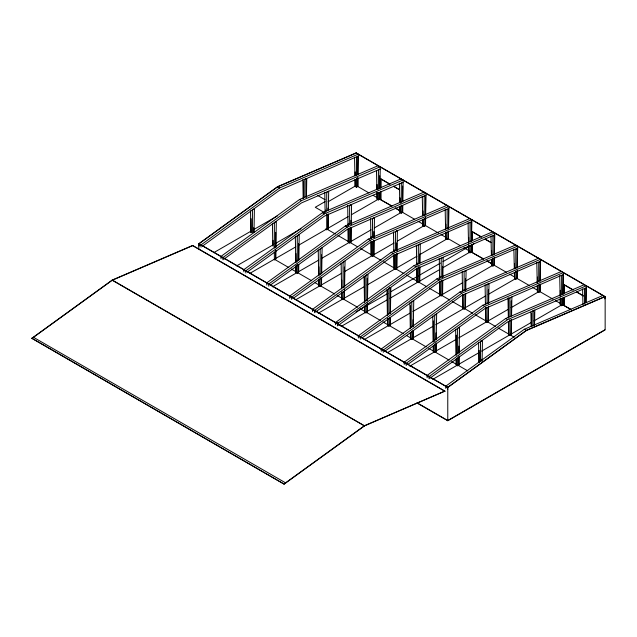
<?xml version="1.0" encoding="UTF-8"?>
<svg xmlns="http://www.w3.org/2000/svg" width="637" height="637" viewBox="0 0 637 637"><rect width="100%" height="100%" fill="white"/><g stroke="black" fill="none" stroke-linecap="round" stroke-linejoin="round"><path stroke-width="0.96" d="M357.89 177.779L357.795 186.498L356.489 187.254L355.183 186.498L355.032 179.674M357.922 174.872L358.376 154.066L279.603 187.963L200.83 245.03L201.077 247.132M376.953 192.326L377.104 199.15L378.41 199.907L379.716 199.15L379.795 192.374M379.835 188.496L380.297 166.727L301.524 200.615L222.751 257.682L222.998 259.792M399.877 206.523L400.004 212.376L401.31 213.132L402.624 212.376L402.695 205.592M402.735 201.722L403.197 179.953L324.424 213.841L245.651 270.908L245.898 273.01M422.785 219.749L422.904 225.602L424.218 226.358L425.524 225.602L425.612 217.846M425.643 214.94L426.097 193.17L347.324 227.067L268.559 284.134L268.806 286.236M445.685 232.975L445.812 238.819L447.118 239.576L448.432 238.819L448.512 231.072M448.544 228.165L449.005 206.396L370.232 240.284L291.459 297.352L291.706 299.462M471.332 252.045L471.404 245.261L471.332 252.045L470.026 252.801L468.713 252.045L468.569 245.221M471.444 241.391L471.906 219.622L393.133 253.51L314.36 310.577L314.606 312.679M494.232 265.271L494.32 257.515L494.232 265.271L492.927 266.027L491.621 265.271L491.493 259.418M494.352 254.609L494.806 232.839L416.041 266.736L337.268 323.795L337.514 325.905M514.393 272.644L514.521 278.488L515.827 279.245L517.14 278.488L517.22 270.741M517.252 267.835L517.714 246.065L438.941 279.954L360.168 337.021L360.415 339.131M537.294 285.862L537.421 291.714L538.735 292.471L540.041 291.714L540.128 283.967M540.16 281.052L540.614 259.283L461.841 293.179L383.068 350.246L383.315 352.349M560.202 299.087L560.329 304.94L561.635 305.696L562.941 304.94L563.02 298.156M563.06 294.278L563.522 272.509L484.749 306.405L405.976 363.464L406.223 365.574M586.016 302.655L586.422 285.734L507.649 319.623L428.876 376.69L429.123 378.792M253.996 232.648L254.41 208.785L252.443 209.923L252.443 232.561M274.364 252.029L274.364 259.976L275.678 259.227L275.829 250.277M275.885 247.291L276.331 221.445L274.364 222.576L274.364 248.167M295.855 266.481L295.958 272.445L297.272 273.201L298.578 272.445L298.713 264.49M298.785 260.517L299.231 234.663L297.272 235.801L297.272 261.393M306.429 197.454L306.755 178.559L304.797 179.698L304.797 197.414M318.763 279.707L318.866 285.671L320.172 286.427L321.478 285.671L321.621 277.716M321.685 273.735L322.131 247.889L320.172 249.019L320.172 274.611M325.403 229.002L326.717 229.758L328.023 229.002L328.286 214.088M328.35 210.106L328.676 191.219L326.717 192.35L326.717 211.054M341.663 292.924L341.766 298.888L343.072 299.645L344.386 298.888L344.537 289.946M344.593 286.961L345.039 261.114L343.072 262.245L343.072 287.836M348.089 229.296L348.312 242.219L349.617 242.976L350.923 242.219L351.186 227.305M351.234 224.328L351.584 204.445L349.617 205.576L349.617 224.28M364.563 306.15L364.667 312.114L365.98 312.871L367.286 312.114L367.438 303.164M367.493 300.186L367.939 274.332L365.98 275.471L365.98 301.062M370.973 241.527L371.212 255.445L372.518 256.201L373.831 255.445L374.086 240.531M374.142 237.553L374.484 217.663L372.518 218.802L372.518 237.497M387.447 318.381L387.575 325.34L388.881 326.096L390.186 325.34L390.33 317.385M390.393 313.404L390.847 287.558L388.881 288.688L388.881 314.28M393.873 254.752L394.112 268.671L395.426 269.427L396.732 268.671L396.994 253.757M397.042 250.771L397.384 230.889L395.426 232.019L395.426 250.723M410.371 332.594L410.475 338.558L411.781 339.314L413.094 338.558L413.23 330.603M413.302 326.63L413.747 300.783L411.781 301.914L411.781 327.506M416.797 268.965L417.02 281.888L418.326 282.645L419.64 281.888L419.894 266.975M419.966 263.001L420.293 244.114L418.326 245.245L418.326 263.949M433.271 345.819L433.375 351.783L434.689 352.54L435.995 351.783L436.154 342.833M436.218 338.86L436.648 314.001L434.689 315.14L434.689 341.599M439.681 281.196L439.92 295.114L441.234 295.871L442.54 295.114L442.795 280.2M442.85 277.214L443.193 257.332L441.234 258.471L441.234 277.167M456.18 359.045L456.283 365.009L457.589 365.765L458.895 365.009L459.054 356.059M459.102 353.073L459.556 327.227L457.589 328.358L457.589 353.949M462.581 294.421L462.828 308.34L464.134 309.096L465.44 308.34L465.703 293.426M465.751 290.44L466.093 270.558L464.134 271.688L464.134 290.392M482.113 360.335L482.456 340.453L480.489 341.583L480.489 361.267M485.49 307.639L485.728 321.558L487.034 322.314L488.348 321.558L488.603 306.644M488.659 303.666L489.001 283.784L487.034 284.914L487.034 303.618M508.406 321.86L508.629 334.783L509.942 335.54L511.248 334.783L511.503 319.87M511.575 315.896L511.901 297.001L509.942 298.132L509.942 316.836M534.547 325.141L534.801 310.227L532.843 311.358L532.843 326.12M604.824 298.888L605.07 296.5L526.297 330.388L447.524 387.455L447.771 389.565M31.85 338.295L112.247 280.049L192.637 245.46L444.897 391.102L364.507 425.882L284.11 484.12L31.85 338.295L284.11 484.12M31.85 338.478L112.247 280.24L192.637 245.651L444.897 391.293M198.784 249.608L198.784 243.74L277.477 186.737L356.163 152.88L605.15 296.627L605.15 329.87L447.771 420.731L416.94 402.934M199.11 246.001L198.863 243.891L277.636 186.832L356.409 152.936M202.677 245.97L279.603 190.248L357.795 156.272L357.795 174.801M221.031 258.654L220.784 256.552L299.557 199.485L378.33 165.596M223.802 259.211L301.524 202.9L380.05 169.116L378.41 170.063L378.41 189.181M243.939 271.88L243.692 269.777L322.465 212.71L401.238 178.814M247.506 271.848L324.424 216.126L402.95 182.341L401.31 183.289L401.31 202.407M266.839 285.105L266.592 282.995L345.365 225.928L424.138 192.04M270.407 285.073L347.324 229.352L425.524 195.376M289.739 298.323L289.493 296.221L368.266 239.154L447.039 205.265M293.307 298.299L370.232 242.57L448.432 208.602L448.432 228.094M312.648 311.549L312.401 309.439L391.174 252.379L469.947 218.483M315.411 312.098L393.133 255.795L471.332 221.819L471.332 241.319M335.548 324.774L335.301 322.664L414.074 265.597L492.847 231.709M338.311 325.324L416.041 269.021L494.232 235.045L494.232 254.545M358.456 337.992L358.201 335.89L436.974 278.823L515.747 244.927M362.015 337.968L438.941 282.239L517.14 248.263L517.14 267.763M381.356 351.218L381.109 349.108L459.882 292.049L538.655 258.152M384.923 351.186L461.841 295.464L540.041 261.488L540.041 280.989M404.256 364.436L404.009 362.334L482.782 305.266L561.555 271.378M407.823 364.412L484.749 308.69L562.941 274.714L562.941 294.214M427.164 377.661L426.909 375.559L505.682 318.492L584.455 284.596M429.927 378.219L507.649 321.908L585.849 287.932L585.849 302.559M284.11 483.929L364.507 425.691L444.897 391.102M445.812 388.427L445.566 386.325L524.339 329.257L603.112 295.369M447.771 420.731L447.771 387.487L526.465 330.484L605.15 296.627M304.797 179.315L306.102 178.559M358.121 156.463L356.489 157.403L356.489 175.549M213.737 252.666L251.599 230.809M254.179 229.32L277.406 215.911M325.077 201.611L315.267 207.28L324.265 212.471M328.047 201.786L356.163 185.55M380.703 187.843L380.862 178.846L389.398 183.775M236.606 265.916L273.504 244.608M275.224 243.613L300.967 228.755M249.481 273.591L295.823 246.838M298.395 245.349L326.717 229.002L335.46 234.05M327.577 228.508L348.168 216.612M351.6 214.629L378.203 199.27M391.962 206.03L380.703 199.723L380.703 191.801M425.85 195.567L424.218 196.507L424.218 215.632M272.381 286.817L297.272 272.445L311.692 280.774M298.124 271.951L318.723 260.063M321.295 258.574L371.076 229.838M374.508 227.855L401.111 212.495M395.426 231.645L396.732 230.889M448.759 208.785L447.118 209.732L447.118 228.85M296.141 299.541L320.172 285.671L334.592 293.991M321.032 285.177L341.623 273.281M344.203 271.792L372.518 255.445L360.646 248.589M373.378 254.951L393.977 243.055M397.408 241.073L424.011 225.713M418.326 244.863L419.64 244.114M471.659 222.01L470.026 222.958L470.026 242.076M318.189 313.261L343.072 298.888L357.492 307.217M343.932 298.395L364.531 286.507M367.103 285.018L395.426 268.671M396.286 268.169L416.877 256.281M419.457 254.792L446.919 238.939M472.312 240.738L472.479 231.741L481.015 236.669M388.881 288.314L390.186 287.558M336.28 323.222L338 322.226M356.075 311.796L387.909 293.41M390.489 291.921L440.398 263.113M442.978 261.624L473.952 243.74M494.559 235.236L492.927 236.176L492.927 255.302M341.09 326.486L365.12 312.608M366.832 311.62L387.431 299.724M390.003 298.243L418.326 281.888L426.806 286.785M419.186 281.395L439.785 269.507M442.357 268.018L469.819 252.164M483.571 258.925L472.312 252.61L472.312 244.696M517.467 248.454L515.827 249.401L515.827 268.519M486.827 260.987L492.106 263.853L486.987 260.891M363.99 339.704L388.881 325.34L403.301 333.661M389.74 324.846L410.332 312.95M412.911 311.461L441.234 295.114L449.714 300.011M442.086 294.62L462.685 282.724M465.257 281.243L492.719 265.382M487.034 284.532L488.348 283.784M540.367 261.68L538.735 262.619L538.735 281.745M387.758 352.436L411.781 338.558L426.201 346.886M413.501 337.57L433.24 326.176M435.812 324.687L463.274 308.834M464.994 307.838L485.585 295.95M488.165 294.461L515.628 278.608M563.267 274.905L561.635 275.845L561.635 294.971M409.798 366.156L434.689 351.783L449.109 360.112M435.541 351.29L456.14 339.394M458.72 337.913L487.034 321.558L495.522 326.455M487.894 321.064L508.493 309.176M511.065 307.687L538.528 291.834M563.928 293.633L564.087 284.628L572.623 289.556M480.489 341.201L481.803 340.453M532.843 310.983L534.148 310.227M586.175 288.123L584.535 289.071L584.535 303.992M432.698 379.373L456.729 365.503M458.449 364.507L479.048 352.619M481.62 351.13L509.942 334.783L514.178 337.228M510.794 334.29L531.393 322.394M533.965 320.913L562.288 304.558M563.928 297.59L563.928 305.505L570.919 309.351M604.824 329.87L447.771 420.539L417.617 403.133M355.995 152.976L604.983 296.699M393.666 186.235L398.786 189.197M485.283 239.13L490.402 242.084M576.891 292.025L582.863 295.472M380.703 178.941L390.091 184.364M393.507 186.33L399.479 189.778M472.312 231.836L481.699 237.251M485.115 239.225L491.095 242.673M563.928 284.723L573.316 290.146M576.732 292.12L583.556 296.062M395.378 208.004L400.498 210.958M368.887 192.9L357.859 186.53L357.795 177.723M373.131 195.344L377.367 197.796M379.063 198.776L391.795 206.125M395.211 208.1L400.331 211.054L400.331 207.097M401.971 212.002L414.695 219.343M418.087 221.302L423.175 224.24M424.871 225.219L438.439 233.054M440.987 234.527L446.075 237.466M447.771 238.445L460.495 245.794M463.887 247.753L468.983 250.691M470.679 251.671L483.411 259.02M493.579 264.888L506.304 272.238M509.696 274.197L514.784 277.135M516.48 278.114L529.204 285.456M532.604 287.414L537.692 290.361M539.388 291.34L552.956 299.175M555.504 300.64L560.592 303.578M563.928 305.505L570.752 309.447M317.72 195.471L325.077 199.723M277.477 186.737L279.603 187.963M299.557 199.485L301.524 200.615M322.465 212.71L324.424 213.841M345.365 225.928L347.324 227.067M368.266 239.154L370.232 240.284M391.174 252.379L393.133 253.51M414.074 265.597L416.041 266.736M436.974 278.823L438.941 279.954M459.882 292.049L461.841 293.179M482.782 305.266L484.749 306.405M505.682 318.492L507.649 319.623M524.339 329.257L526.465 330.484M337.96 235.491L348.789 241.742M349.617 242.219L357.253 246.63M373.37 255.939L381.006 260.342M383.546 261.815L394.574 268.177M396.27 269.156L403.906 273.568M406.454 275.033L417.482 281.403M429.354 288.258L440.382 294.62M452.254 301.484L463.282 307.846M464.978 308.826L472.614 313.237M475.162 314.702L486.19 321.072M498.062 327.928L508.246 333.804M275.216 259.713L288.784 267.548M291.332 269.021L296.42 271.959M315.084 282.732L319.32 285.177M337.14 295.464L342.228 298.403M360.04 308.69L364.284 311.135M366.824 312.608L380.4 320.443M382.941 321.908L388.029 324.846M406.693 335.619L410.937 338.072M428.749 348.359L433.837 351.298M451.649 361.577L456.745 364.515M458.441 365.495L467.765 370.885M198.951 243.645L447.938 387.376M198.784 243.74L447.771 387.487M198.863 243.891L200.83 245.03M220.784 256.552L222.751 257.682M243.692 269.777L245.651 270.908M266.592 282.995L268.559 284.134M289.493 296.221L291.459 297.352M312.401 309.439L314.36 310.577M335.301 322.664L337.268 323.795M358.201 335.89L360.168 337.021M381.109 349.108L383.068 350.246M404.009 362.334L405.976 363.464M426.909 375.559L428.876 376.69M445.566 386.325L447.524 387.455M112.247 280.049L364.507 425.882L112.247 280.24M33.474 337.307L285.734 482.95M582.592 288.911L582.935 304.51M559.692 275.686L560.138 296.165M536.792 262.468L537.23 282.939M513.884 249.242L514.306 268.742M490.984 236.016L491.406 255.517M468.084 222.799L468.521 243.27M445.175 209.573L445.597 229.073M422.275 196.347L422.697 215.847M399.375 183.13L399.797 202.63M376.491 170.875L376.889 189.404M354.546 157.251L354.944 175.772M530.916 312.218L531.154 326.136M507.992 297.997L508.334 317.879M485.091 284.771L485.434 304.661M478.562 342.435L478.905 362.326M462.183 271.553L462.534 291.435M455.662 329.218L456.108 355.064M439.283 258.327L439.626 278.21M432.754 315.992L433.208 341.838M416.383 245.102L416.725 264.992M409.854 302.766L410.3 328.62M393.475 231.884L393.825 251.766M386.954 289.548L387.4 315.395M370.575 218.658L370.917 238.541M364.046 276.323L364.499 302.169M347.675 205.433L348.017 225.323M341.145 263.097L341.591 288.951M324.766 192.215L325.117 212.097M318.245 249.879L318.691 275.725M302.846 179.554L303.172 198.449M295.337 236.653L295.791 262.508M272.437 223.428L272.795 244.313M250.516 210.775L250.898 232.648M564.087 284.628L564.087 293.538M564.087 297.495L564.087 305.41M562.941 298.108L562.941 304.94M561.635 298.729L561.635 305.696M560.329 290.313L560.329 295.186M560.329 298.108L560.329 304.94M540.041 284.89L540.041 291.714M538.735 284.667L538.735 292.471M537.421 277.087L537.421 281.968M537.421 285.862L537.421 291.714M534.148 312.218L534.148 325.141M531.537 313.205L531.537 326.136M517.14 270.693L517.14 278.488M515.827 271.29L515.827 279.245M514.521 263.869L514.521 268.742M514.521 272.644L514.521 278.488M511.248 300.983L511.248 315.896M511.248 319.87L511.248 334.783M509.942 319.631L509.942 335.54M508.629 297.997L508.629 317.879M508.629 321.86L508.629 334.783M492.927 258.065L492.927 266.027M491.947 259.992L491.947 263.949M491.621 250.644L491.621 255.517M491.621 259.418L491.621 265.271M488.348 289.747L488.348 303.666M488.348 306.644L488.348 321.558M487.034 307.4L487.034 322.314M485.728 302.671L485.728 304.661M485.728 307.639L485.728 321.558M481.803 359.34L481.803 361.33M479.183 350.39L479.183 362.326M472.479 231.741L472.479 240.643M472.479 244.6L472.479 252.515M470.026 245.834L470.026 252.801M468.713 237.418L468.713 242.299M468.713 245.221L468.713 252.045M465.44 278.512L465.44 290.44M465.44 293.426L465.44 308.34M464.134 294.183L464.134 309.096M462.828 289.445L462.828 291.435M462.828 294.421L462.828 308.34M458.895 346.114L458.895 353.073M458.895 357.054L458.895 365.009M457.589 357.811L457.589 365.765M456.283 335.181L456.283 355.064M456.283 359.045L456.283 365.009M448.432 231.995L448.432 238.819M447.118 231.78L447.118 239.576M445.812 224.2L445.812 229.073M445.812 232.975L445.812 238.819M442.54 266.282L442.54 277.214M442.54 280.2L442.54 295.114M441.234 280.121L441.234 295.871M439.92 276.227L439.92 278.21M439.92 281.196L439.92 295.114M435.995 332.896L435.995 339.855M435.995 343.829L435.995 351.783M434.689 344.585L434.689 352.54M433.375 320.96L433.375 341.838M433.375 345.819L433.375 351.783M425.524 197.327L425.524 214.876M425.524 217.798L425.524 225.602M424.218 218.395L424.218 226.358M422.904 210.974L422.904 215.847M422.904 219.749L422.904 225.602M419.64 254.052L419.64 263.001M419.64 266.975L419.64 281.888M418.326 266.736L418.326 282.645M417.02 263.001L417.02 264.992M417.02 267.97L417.02 281.888M413.094 319.67L413.094 326.63M413.094 330.603L413.094 338.558M411.781 331.359L411.781 339.314M410.475 305.752L410.475 328.62M410.475 332.594L410.475 338.558M402.624 186.052L402.624 201.65M402.624 205.552L402.624 212.376M401.31 205.17L401.31 213.132M400.331 199.182L400.331 203.139M400.004 197.749L400.004 202.63M400.004 206.523L400.004 212.376M396.732 242.816L396.732 250.771M396.732 253.757L396.732 268.671M395.426 254.513L395.426 269.427M394.112 249.776L394.112 251.766M394.112 254.752L394.112 268.671M390.186 289.548L390.186 313.404M390.186 317.385L390.186 325.34M388.881 318.142L388.881 326.096M387.575 290.544L387.575 315.395M387.575 318.381L387.575 325.34M380.862 178.846L380.862 187.756M380.862 191.713L380.862 199.628M379.716 175.756L379.716 188.433M379.716 192.326L379.716 199.15M378.41 192.947L378.41 199.907M377.104 184.531L377.104 189.404M377.104 192.326L377.104 199.15M373.831 231.581L373.831 237.553M373.831 240.531L373.831 255.445M372.518 241.288L372.518 256.201M371.212 236.558L371.212 238.541M371.212 241.527L371.212 255.445M367.286 278.313L367.286 300.186M367.286 303.164L367.286 312.114M365.98 304.916L365.98 312.871M364.667 276.323L364.667 302.169M364.667 306.15L364.667 312.114M356.489 178.296L356.489 187.254M355.183 171.871L355.183 175.772M355.183 179.674L355.183 186.498M350.923 220.346L350.923 224.328M350.923 227.305L350.923 242.219M349.617 228.062L349.617 242.976M348.312 223.332L348.312 225.323M348.312 228.301L348.312 242.219M344.386 267.078L344.386 286.961M344.386 289.946L344.386 298.888M343.072 291.69L343.072 299.645M341.766 280.001L341.766 287.956M341.766 291.929L341.766 298.888M328.023 208.124L328.023 210.106M328.023 214.088L328.023 229.002M326.717 214.008L326.717 229.758M325.403 210.106L325.403 212.097M321.478 254.848L321.478 273.735M321.478 277.716L321.478 285.671M320.172 277.565L320.172 286.427M318.866 266.776L318.866 275.725M318.866 279.707L318.866 285.671M306.102 180.55L306.102 196.459M303.483 181.545L303.483 198.449M298.578 243.613L298.578 260.517M298.578 264.49L298.578 272.445M297.272 264.251L297.272 273.201M295.958 253.558L295.958 262.508M295.958 265.486L295.958 272.445M275.678 232.378L275.678 247.291M275.678 250.277L275.678 259.227M273.058 240.332L273.058 246.296M253.757 227.68L253.757 232.648M251.137 218.73L251.137 232.648M199.11 243.716L199.11 245.707"/></g></svg>
